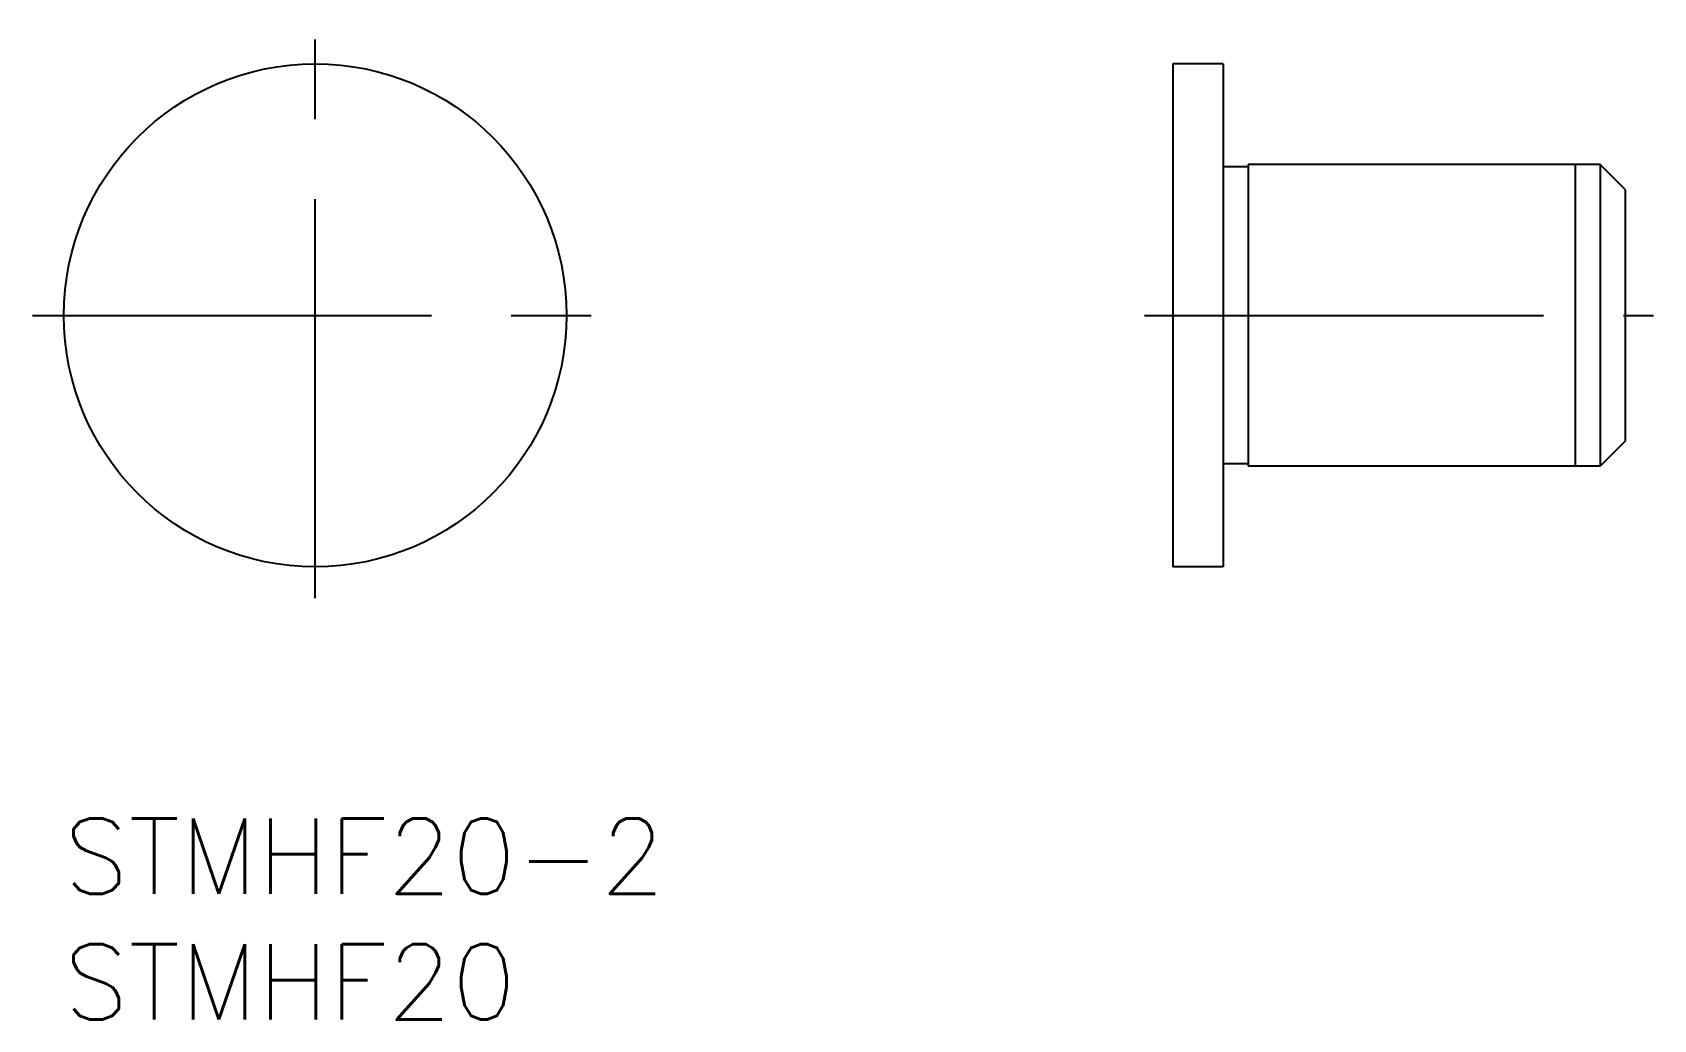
# Model space of a CAD drawing. Extents: x -1.2 to 63.2, y -8 to 31.2.
import ezdxf

# ---------------------------------------------------------------- set-up
doc = ezdxf.new("R2010")
doc.units = 0
doc.header["$LTSCALE"] = 0.5
doc.linetypes.add('CENTER', pattern=[50.8, 31.75, -6.35, 6.35, -6.35])
for name, color, linetype in [('MSM_CENTER', 1, 'CENTER'), ('MSM_CONTINUOUS', 7, 'CONTINUOUS'), ('MSM_NARROW', 5, 'CONTINUOUS'), ('MSM_PART_NUMBER', 7, 'CONTINUOUS')]:
    doc.layers.add(name, color=color, linetype=linetype)
doc.styles.get("Standard").update_dxf_attribs({"font": 'txt.shx', "height": 1.5, "bigfont": 'bigfont.shx'})

# ---------------------------------------------------------------- blocks, each defined once
blk = doc.blocks.new('*U13')
at = {"layer": 'MSM_PART_NUMBER'}
blk.add_text('STMHF20-2', height=3, dxfattribs=at).set_placement((0, -3))
blk = doc.blocks.new('*U14')
at = {"layer": 'MSM_PART_NUMBER'}
blk.add_text('STMHF20', height=3, dxfattribs=at).set_placement((0, -8))

msp = doc.modelspace()

# ---------------------------------------------------------------- linework, layer by layer
at = {"layer": 'MSM_CENTER'}
for p, q in [((10, 8.75), (10, 31.25)), ((-1.25, 20), (21.25, 20)), ((43, 20), (63.25, 20))]:
    msp.add_line(p, q, dxfattribs=at)
at = {"layer": 'MSM_CONTINUOUS'}
for p, q in [((46.125, 30), (44.125, 30)), ((44.125, 30), (44.125, 10)), ((46.125, 30), (46.125, 10)), ((47.125, 25.9), (46.125, 25.9)), ((61.125, 26), (47.125, 26)), ((47.125, 26), (47.125, 14)), ((62.125, 25), (61.125, 26)), ((61.125, 26), (61.125, 14)), ((62.125, 25), (62.125, 15)), ((62.125, 15), (61.125, 14)), ((47.125, 14.1), (46.125, 14.1)), ((61.125, 14), (47.125, 14)), ((46.125, 10), (44.125, 10))]:
    msp.add_line(p, q, dxfattribs=at)
msp.add_circle((10, 20), 10, dxfattribs=at)
at = {"layer": 'MSM_NARROW'}
msp.add_line((60.125, 26), (60.125, 14), dxfattribs=at)

# ---------------------------------------------------------------- block references
at = {"layer": 'MSM_CONTINUOUS'}
for name in ['*U13', '*U14']:
    msp.add_blockref(name, (0, 0), dxfattribs=at)

doc.saveas('drawing.dxf')
